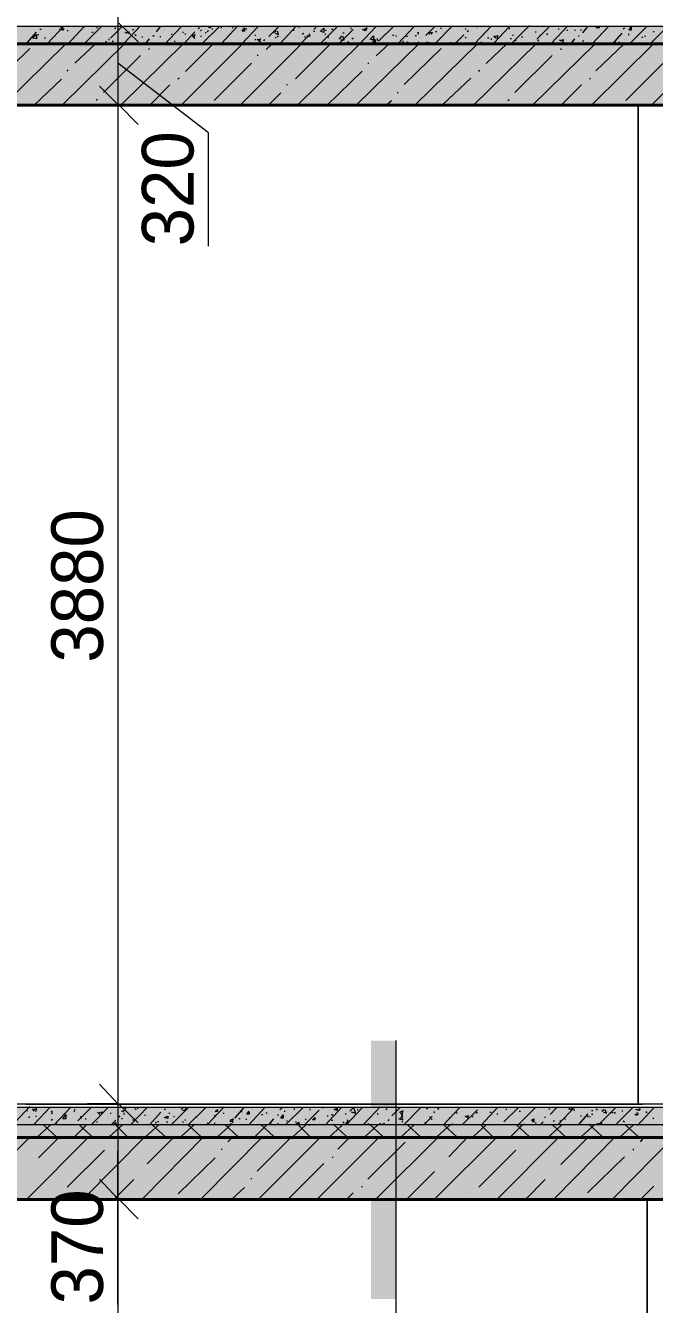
# Model space of a CAD drawing. Header units: millimetres. Extents: x -135211 to 49383, y -8033 to 228499.
# Drawn here: x -14757 to -12317, y 6062 to 11030 of the extents above; entities that cross this region are included whole.
import ezdxf

# ---------------------------------------------------------------- set-up
doc = ezdxf.new("R2010")
doc.units = ezdxf.units.MM
doc.layers.add('PDF _Геометрия', color=7, linetype='Continuous', true_color=0x1d1d1d)
doc.layers.add('PDF _Сплошная заливка', color=7, linetype='Continuous', true_color=0xffffff)
doc.layers.add('PDF _Текст', color=7, linetype='Continuous')

msp = doc.modelspace()

# ---------------------------------------------------------------- hatches: boundary and pattern name
at = {"layer": 'PDF _Сплошная заливка', "transparency": 33554559}
h = msp.add_hatch(color=256, dxfattribs=at)
h.paths.add_polyline_path([(-93497.2, 10725.5), (-93497.2, 10959.8), (-103545.3, 10959.8), (-103545.3, 10725.5)])
h.paths.add_polyline_path([(-5796.5, 10725.5), (-5796.5, 10959.8), (-26352.2, 10959.8), (-26352.2, 10725.5)])
h.paths.add_polyline_path([(-26398.8, 10725.5), (-26398.8, 10959.8), (-26648.6, 10959.8), (-26648.6, 10725.5)])
h.paths.add_polyline_path([(-77398.8, 10725.5), (-77398.8, 10959.8), (-79968.3, 10959.8), (-79968.3, 10725.5)])
h = msp.add_hatch(color=256, dxfattribs=at)
h.paths.add_polyline_path([(-90915, 6475.5), (-90915, 6713.8), (-103545.3, 6713.8), (-103545.3, 6475.5)])
h.paths.add_polyline_path([(-5796.5, 6475.5), (-5796.5, 6713.8), (-26352.2, 6713.8), (-26352.2, 6475.5)])
h.paths.add_polyline_path([(-26398.8, 6475.5), (-26398.8, 6713.8), (-50899.8, 6713.8), (-50899.8, 6475.5)])
h.paths.add_polyline_path([(-50950.6, 6475.5), (-50950.6, 6713.8), (-77648.6, 6713.8), (-77648.6, 6475.5)])
h.paths.add_polyline_path([(-79718.6, 6475.5), (-79718.6, 6713.8), (-80167.3, 6713.8), (-80167.3, 6475.5)])
h.paths.add_polyline_path([(-80366.2, 6475.5), (-80366.2, 6713.8), (-82698.6, 6713.8), (-82698.6, 6475.5)])
h.paths.add_polyline_path([(-82897.6, 6475.5), (-82897.6, 6713.8), (-83397.1, 6713.8), (-83397.1, 6475.5)])

# ---------------------------------------------------------------- linework, layer by layer
at = {"layer": 'PDF _Геометрия', "color": 7, "lineweight": 9}
for points in [[(-14398.4, 19481.9), (-14398.4, 19122), (-14398.4, 18542.1), (-14398.4, 15841.3), (-14398.4, 15240.2), (-14398.4, 14922.7), (-14398.4, 14342.8), (-14398.4, 11641.9), (-14398.4, 11040.8), (-14398.4, 10723.4), (-14398.4, 6841.5), (-14398.4, 6473.2), (-14398.4, 3222.1)], [(-17691.7, 10958.2), (-8844.4, 10958.2), (-8844.4, 14920.6), (-11841.3, 14920.6)], [(-8844.4, 11025.9), (-17691.7, 11025.9)], [(-14047.4, 10173.3), (-14047.4, 10613.5), (-14399, 10884.4)], [(-12046.9, 10722.2), (-12046.9, 6713.4), (-14794.2, 6713.4)], [(-14755.4, 6839.8), (-12380.3, 6839.8), (-12380.3, 10721.7), (-12380.3, 6839.8)], [(-12380.3, 10721.7), (-14755.4, 10721.7)], [(-14398.4, 10723.4), (-14517.2, 10723.4)], [(-14398.9, 10723.6), (-14293.1, 10723.6)], [(-12379.8, 10721.4), (-12362.8, 10721.4)], [(-12365.9, 6841.1), (-12082, 6841.1), (-12082, 10722.9), (-12365.9, 10722.9)], [(-28817.1, -4414.4), (-13319.2, -4414.4), (-13319.2, -2412.4), (-13319.2, 7087.2)], [(-12046.9, 6713.4), (-12046.9, 6759.9), (-12046.9, 6827.6), (-12046.9, 6840.3), (-14794.2, 6840.3)], [(-12046.9, 6827.6), (-14794.2, 6827.6)], [(-14398.4, 6841.5), (-14517.2, 6841.5)], [(-14398.9, 6841.8), (-14293.1, 6841.8)], [(-12362.8, 6839.4), (-12379.8, 6839.4)], [(-12046.9, 6759.9), (-14794.2, 6759.9)], [(-14398.4, 6062.5), (-14398.4, 6507.1), (-14398.4, 6659.4)], [(-12345.3, 3338.1), (-12345.3, 6470.7), (-12345.3, 3338.1), (-17692.1, 3338.1)], [(-12345.3, 6470.7), (-14593.4, 6470.7)], [(-14398.4, 6473.2), (-14517.2, 6473.2)], [(-14398.9, 6473.5), (-14293.1, 6473.5)]]:
    msp.add_lwpolyline(points, dxfattribs=at)
at = {"layer": 'PDF _Геометрия', "lineweight": 9}
for points in [[(-14527.5, 10961.6), (-14459.8, 11029.3)], [(-14374.1, 10961.1), (-14310.6, 11028.7)], [(-14047.4, 11023.9), (-14038.6, 11023.9), (-14038.6, 11028.2)], [(-13997, 10960.8), (-13933.4, 11028.5)], [(-13876.3, 11029.6), (-13871.9, 11025.3)], [(-13769, 10961), (-13705.2, 11028.7)], [(-13700.8, 11024.3), (-13696.5, 11028.6)], [(-13507.8, 11025.2), (-13503.4, 11029.5)], [(-13387.5, 10969.2), (-13327.9, 11028.4)], [(-13167.6, 10961), (-13099.8, 11028.7)], [(-13029.6, 11025.4), (-13029.6, 11029.6)], [(-13014.1, 10960.4), (-12950.7, 11028.1)], [(-12869.5, 10962.2), (-12801.5, 11029.9)], [(-12773.5, 10977.6), (-12722.5, 11028.4)], [(-12715.9, 10961.6), (-12652.3, 11029.4)], [(-12412.7, 10960.4), (-12345.3, 11028.1)], [(-14752, 10961.8), (-14714.2, 11004.1)], [(-14709.8, 10995.5), (-14705.5, 10995.5)], [(-14701.1, 11016.5), (-14696.7, 11016.5)], [(-14683.5, 10980), (-14679.1, 10984.2)], [(-14672.3, 10959.8), (-14609, 11027.5)], [(-14661.6, 11003.2), (-14661.6, 11003.2)], [(-14626.5, 11017.3), (-14617.7, 11013.1)], [(-14622.1, 11025.4), (-14617.7, 11025.4)], [(-14621.3, 11014.8), (-14609, 11019.1), (-14613.3, 11010.6)], [(-14595.8, 11010.3), (-14591.4, 11010.3)], [(-14593.3, 10958.3), (-14530, 11026)], [(-14591.4, 10993.3), (-14591.4, 10993.3)], [(-14534.4, 11024.1), (-14530, 11024.1)], [(-14499.3, 11004.2), (-14494.9, 11004.2)], [(-14481.7, 11023.1), (-14477.3, 11023.1)], [(-14433.5, 11018), (-14433.5, 11018)], [(-14427.5, 10981.2), (-14380.8, 11027.8)], [(-14411.5, 11019.8), (-14407.1, 11019.8)], [(-14372, 11004.4), (-14363.3, 11000.2)], [(-14366.9, 11001.9), (-14354.5, 11006.1), (-14358.9, 10997.7)], [(-14341.3, 11014.3), (-14337, 11014.3)], [(-14332.6, 10995.2), (-14328.2, 10991)], [(-14306.2, 10986.2), (-14301.9, 10986.2)], [(-14292.3, 10958), (-14275.5, 10979.2)], [(-14262.4, 10991.6), (-14258, 10991.6)], [(-14262.4, 10989.7), (-14258, 10989.7)], [(-14249.2, 11013), (-14249.2, 11013)], [(-14248.5, 11006.1), (-14231.7, 11027.2)], [(-14236, 10987.2), (-14231.7, 10987.2)], [(-14222.9, 11010.2), (-14222.9, 11010.2)], [(-14216.2, 10958), (-14152.7, 11025.7)], [(-14192.2, 10996.8), (-14187.8, 10996.8)], [(-14148.3, 11004.4), (-14143.9, 11004.4)], [(-14142.4, 10959.3), (-14100.1, 11005.9)], [(-14139.5, 10998.1), (-14135.2, 10998.1)], [(-14112.5, 10991.2), (-14100.1, 10995.5), (-14104.4, 10982.8)], [(-14108.8, 10988.9), (-14100.1, 10980.5)], [(-14091.3, 11026.9), (-14091.3, 11026.9)], [(-14086.9, 11018.2), (-14082.5, 11022.4)], [(-14078.1, 11009.6), (-14073.7, 11013.8)], [(-14078.1, 10988.4), (-14073.7, 10988.4)], [(-14071.6, 10959.8), (-14003.5, 11027.5)], [(-14060.6, 11003.1), (-14056.2, 11003.1)], [(-14051.8, 11007.1), (-14047.4, 11011.4)], [(-14043, 11021.7), (-14038.6, 11025.8)], [(-14034.3, 11017.2), (-14029.9, 11017.2)], [(-13999.2, 11023.1), (-13994.8, 11023.1)], [(-13977.2, 11008.1), (-13977.2, 11008.1)], [(-13964.1, 10999.3), (-13959.7, 10999.3)], [(-13955.3, 11022.3), (-13950.9, 11022.3)], [(-13918.1, 10959.3), (-13854.4, 11027)], [(-13902.6, 11017), (-13898.3, 11017)], [(-13867.5, 10993.3), (-13863.2, 10993.3)], [(-13813.5, 10987.3), (-13775.4, 11025.4)], [(-13810.5, 11015.8), (-13810.5, 11015.8)], [(-13793, 11002.5), (-13784.2, 11011)], [(-13788.6, 10983.3), (-13784.2, 10983.3)], [(-13787.9, 11000.1), (-13775.4, 10995.8), (-13779.8, 11008.5)], [(-13779.8, 10985.4), (-13775.4, 10989.7)], [(-13766.6, 10987.2), (-13766.6, 10987.2)], [(-13718.4, 11011.9), (-13714, 11011.9)], [(-13696.5, 11026.3), (-13696.5, 11022)], [(-13696.5, 10979.7), (-13696.5, 10979.7)], [(-13690.7, 10957.8), (-13661.4, 10987.5)], [(-13683.3, 10996.3), (-13678.9, 11000.5)], [(-13678.9, 11002.8), (-13678.9, 11002.8)], [(-13674.5, 10987.7), (-13670.1, 10983.4)], [(-13665.1, 10989.6), (-13652.6, 10989.6), (-13657, 10998.1)], [(-13661.4, 10987.3), (-13652.6, 10995.8)], [(-13652.6, 11002.3), (-13652.6, 11002.3)], [(-13639.4, 11008.6), (-13635, 11008.6)], [(-13638.7, 11014.5), (-13626.3, 11027.2)], [(-13617.5, 11005.9), (-13617.5, 11005.9)], [(-13614.8, 10958), (-13547.3, 11025.7)], [(-13595.6, 10996.9), (-13591.2, 10996.9)], [(-13591.2, 11009.6), (-13591.2, 11013.8)], [(-13582.4, 10986.4), (-13582.4, 10982.1)], [(-13569.2, 11015.7), (-13564.8, 11015.7)], [(-13541, 10959.1), (-13485.9, 11014.2)], [(-13538.6, 10976.9), (-13529.7, 10989.6)], [(-13533.5, 10974.4), (-13521, 10974.4), (-13525.4, 10987.1)], [(-13525.4, 11002.1), (-13521, 11002.1)], [(-13494.6, 11020.8), (-13494.6, 11016.6)], [(-13490.3, 10982.6), (-13485.9, 10978.3)], [(-13461.3, 10957.4), (-13398.1, 11025.1)], [(-13450.8, 11015.6), (-13442, 11011.4)], [(-13445.7, 11013.1), (-13433.2, 11021.6), (-13437.6, 11008.9)], [(-13424.5, 10996.1), (-13424.5, 10996.1)], [(-13411.3, 10974.6), (-13406.9, 10978.7)], [(-13393.8, 10978.8), (-13389.4, 10978.8)], [(-13332.4, 10992.3), (-13327.9, 10992.3)], [(-13319.2, 10987.9), (-13319.2, 10992.1)], [(-13312.3, 10959.2), (-13249, 11027)], [(-13279.7, 10989.4), (-13275.3, 10989.4)], [(-13244.6, 10990.9), (-13240.2, 10990.9)], [(-13235.8, 11003.5), (-13231.4, 11003.5)], [(-13235.8, 10999.3), (-13231.4, 10999.3)], [(-13222.7, 10982.2), (-13222.7, 10982.2)], [(-13203.9, 10991.6), (-13170, 11025.4)], [(-13196.4, 11002.7), (-13187.6, 10998.5)], [(-13191.3, 11000.2), (-13178.8, 11004.5), (-13183.2, 10996)], [(-13165.7, 11006.4), (-13161.2, 11006.4)], [(-13143.7, 11016.8), (-13143.7, 11021.1)], [(-13143.7, 10984.9), (-13143.7, 10984.9)], [(-13089.9, 10960.1), (-13055.9, 10994)], [(-13082.3, 10979.5), (-13082.3, 10979.5)], [(-13051.6, 11016.9), (-13047.2, 11016.9)], [(-13051.6, 10985.4), (-13047.2, 10981.1)], [(-13042.8, 11006.4), (-13038.4, 11010.6)], [(-13007.7, 11026.8), (-13003.3, 11026.8)], [(-12981.4, 10996.7), (-12977, 10996.7)], [(-12963.9, 10981.8), (-12959.4, 10981.8)], [(-12950.7, 10979.3), (-12950.7, 10975)], [(-12941.2, 10989.7), (-12933.1, 10981.2)], [(-12939.5, 10961.4), (-12880.5, 11024.9)], [(-12936.9, 10987.3), (-12924.3, 10991.5), (-12928.8, 10978.8)], [(-12880.5, 11020.7), (-12880.5, 11016.4)], [(-12876.1, 10980.1), (-12871.7, 10980.1)], [(-12867.3, 10992.6), (-12862.9, 10992.6)], [(-12832.3, 10985.8), (-12827.8, 10985.8)], [(-12779.6, 11006), (-12775.2, 11006)], [(-12762.1, 10992.9), (-12757.6, 10992.9)], [(-12735.7, 10999), (-12731.3, 10994.7)], [(-12687.4, 11015.1), (-12687.4, 11019.3)], [(-12656.8, 11012.5), (-12652.3, 11012.5)], [(-12626, 11013.9), (-12626, 11009.6)], [(-12612.9, 10990.4), (-12608.5, 10990.4)], [(-12604.1, 11013.4), (-12599.7, 11013.4)], [(-12594.8, 11002.5), (-12573.4, 11027.9)], [(-12558.1, 10958.6), (-12494.4, 11026.4)], [(-12542.7, 11022.9), (-12538.3, 11027.2)], [(-12542.1, 11022.8), (-12529.5, 11022.8), (-12529.5, 11027)], [(-12538.3, 11022.9), (-12538.3, 11022.9)], [(-12503.2, 10984.2), (-12503.2, 10984.2)], [(-12479.5, 10957.7), (-12441.8, 11000)], [(-12437.4, 11017.1), (-12433, 11021.3)], [(-12415.4, 10993.3), (-12415.4, 10997.5)], [(-12362.8, 10981.9), (-12362.8, 10986.1)], [(-12354, 10990.2), (-12354, 10985.9)], [(-12333.8, 10958.9), (-12266.3, 11026.6)], [(-12318.9, 11004.2), (-12318.9, 11008.4)], [(-14884.5, 10801.5), (-14740.6, 10941.2)], [(-14841.8, 10722.6), (-14600.2, 10959.6)], [(-14613.4, 10722.8), (-14372.1, 10959.9)], [(-14566.2, 10883.6), (-14486.1, 10959.7)], [(-14521.2, 10960.4), (-14525.6, 10964.7)], [(-14521.2, 10958.1), (-14521.2, 10962.3)], [(-14446.6, 10965.5), (-14442.2, 10969.7)], [(-14433.5, 10978), (-14433.5, 10973.8)], [(-14420.3, 10969.2), (-14415.9, 10969.2)], [(-14407.1, 10958.2), (-14407.1, 10958.2)], [(-14385, 10723.1), (-14143.9, 10960.1)], [(-14319.4, 10971.5), (-14319.4, 10971.5)], [(-14279.9, 10936.9), (-14275.5, 10941.1)], [(-14179, 10971.2), (-14179, 10967)], [(-14152.9, 10721), (-13915.8, 10958.1)], [(-14135.9, 10852.1), (-14029.9, 10957.9)], [(-13959.7, 10965.5), (-13959.7, 10965.5)], [(-13924.5, 10721.3), (-13687.7, 10958.4)], [(-13898.3, 10970.4), (-13898.3, 10970.4)], [(-13867.5, 10976.3), (-13863.2, 10976.3)], [(-13858.8, 10976.2), (-13854.4, 10976.2)], [(-13858.1, 10974.1), (-13845.6, 10978.3), (-13850, 10969.8)], [(-13854.4, 10971.7), (-13845.6, 10967.5)], [(-13832.5, 10971.4), (-13828.1, 10975.7)], [(-13823, 10937.1), (-13801.7, 10958.2)], [(-13806.1, 10964.8), (-13801.7, 10960.5)], [(-13709.4, 10823), (-13573.6, 10958.5)], [(-13700.5, 10721.6), (-13459.6, 10958.6)], [(-13595.6, 10961.1), (-13591.2, 10965.4), (-13591.2, 10961.1)], [(-13507.8, 10963.7), (-13503.4, 10967.9)], [(-13472.9, 10721.8), (-13231.4, 10958.9)], [(-13455.2, 10966.9), (-13450.8, 10966.9)], [(-13410.6, 10968.2), (-13398.1, 10964), (-13402.5, 10976.7)], [(-13407, 10965.9), (-13398.1, 10974.4)], [(-13396.2, 10912.1), (-13345.5, 10958.8)], [(-13393.8, 10976.5), (-13389.4, 10972.3)], [(-13292.8, 10970.4), (-13292.8, 10966.2)], [(-13287.3, 10800.9), (-13143.7, 10940.6)], [(-13279.7, 10962), (-13275.3, 10966.3), (-13275.3, 10962)], [(-13244.5, 10722), (-13003.3, 10959.1)], [(-13240.3, 10958.9), (-13231.4, 10967.3)], [(-13200.7, 10966.7), (-13196.3, 10962.4)], [(-13192, 10964.6), (-13187.6, 10964.6)], [(-13108.6, 10965.4), (-13108.6, 10961.1)], [(-13047.2, 10966.2), (-13047.2, 10966.2)], [(-13016.8, 10722.3), (-12775.2, 10959.4)], [(-12990.2, 10965.3), (-12985.8, 10965.3)], [(-12969.7, 10883), (-12889.2, 10959.3)], [(-12858.6, 10975.5), (-12854.1, 10971.3)], [(-12836.6, 10977.5), (-12836.6, 10977.5)], [(-12788.4, 10959.6), (-12784, 10963.8)], [(-12788.4, 10722.5), (-12547.1, 10959.6)], [(-12770.8, 10974.2), (-12766.4, 10970)], [(-12686.8, 10974.8), (-12678.7, 10970.6)], [(-12682.5, 10972.4), (-12669.9, 10976.6), (-12674.3, 10968.2)], [(-12678.7, 10936.4), (-12678.7, 10940.6)], [(-12674.3, 10970.5), (-12669.9, 10966.2)], [(-12638.6, 10961.1), (-12626, 10978.1)], [(-12595.4, 10970.9), (-12590.9, 10970.9)], [(-12577.8, 10964.4), (-12573.4, 10960.2)], [(-12560, 10722.8), (-12318.9, 10959.9)], [(-12543.4, 10853.9), (-12433, 10959.8)], [(-12472.5, 10966.6), (-12468.1, 10966.6)], [(-12455, 10966.2), (-12450.5, 10966.2)], [(-12433, 10974.7), (-12433, 10974.7)], [(-12423.6, 10959.4), (-12415.4, 10963.6), (-12415.4, 10959.4)], [(-12327.8, 10720.8), (-12090.8, 10957.9)], [(-14454.3, 10770.5), (-14310.6, 10914.4)], [(-14024.9, 10739.6), (-13880.7, 10883.6)], [(-13858.8, 10915), (-13854.4, 10915)], [(-13428.9, 10884.1), (-13424.5, 10884.1)], [(-12857.9, 10770), (-12713.8, 10913.9)], [(-12427.8, 10739.1), (-12283.8, 10883.1)], [(-14595.8, 10853.6), (-14591.4, 10857.9)], [(-13586, 10721.4), (-13450.8, 10852.6)], [(-12999, 10853.1), (-12994.5, 10857.4)], [(-14723.2, 10720.6), (-14617.7, 10822.2)], [(-14272.5, 10724.1), (-14196.6, 10800.3)], [(-14165.9, 10822.7), (-14161.5, 10826.9)], [(-13744.7, 10800.8), (-13740.3, 10800.8)], [(-13135.8, 10724.8), (-13029.6, 10826.4)], [(-12675.9, 10723.6), (-12599.7, 10799.7)], [(-12569, 10822.2), (-12564.6, 10826.4)], [(-14481.7, 10739.5), (-14477.3, 10743.7)], [(-13813.5, 10722.8), (-13766.6, 10769.4)], [(-13358, 10721.5), (-13336.7, 10738.5)], [(-13314.8, 10769.9), (-13310.4, 10769.9)], [(-12884.9, 10739), (-12880.5, 10743.2)], [(-14800.2, 6767.4), (-14740.6, 6830.8)], [(-14753.7, 6817.6), (-14749.3, 6813.3)], [(-14731.7, 6822), (-14723, 6813.5)], [(-14726.6, 6819.4), (-14714.2, 6823.6), (-14718.6, 6810.9)], [(-14724.9, 6761.5), (-14661.6, 6829.3)], [(-14657.2, 6813.9), (-14652.8, 6809.7)], [(-14657.2, 6803.6), (-14652.8, 6807.9)], [(-14645.9, 6759.9), (-14582.6, 6827.6)], [(-14569.4, 6812.8), (-14565.1, 6812.8)], [(-14565.1, 6817), (-14565.1, 6821.2)], [(-14554.6, 6775.2), (-14503.7, 6826)], [(-14501.2, 6761.8), (-14433.5, 6829.5)], [(-14477.3, 6809), (-14468.6, 6800.6)], [(-14472.2, 6806.4), (-14459.8, 6810.6), (-14464.2, 6798)], [(-14468.6, 6806.6), (-14468.6, 6806.6)], [(-14429.1, 6805.7), (-14424.7, 6805.7)], [(-14385.2, 6813.3), (-14380.8, 6813.3)], [(-14380, 6809.4), (-14363.3, 6830.5)], [(-14347.8, 6761.2), (-14284.3, 6828.9)], [(-14332.6, 6823.1), (-14328.2, 6818.8)], [(-14323.8, 6825.4), (-14319.4, 6825.4)], [(-14274, 6762.6), (-14231.7, 6809.1)], [(-14218.5, 6821.5), (-14214.1, 6821.5)], [(-14201, 6805.9), (-14196.6, 6805.9)], [(-14194.3, 6757.9), (-14126.4, 6825.7)], [(-14152.7, 6820.1), (-14143.9, 6828.6)], [(-14147.6, 6817.4), (-14135.2, 6817.4), (-14135.2, 6825.9)], [(-14124.2, 6761.5), (-14056.2, 6829.2)], [(-14108.8, 6819.3), (-14108.8, 6819.3)], [(-14049.6, 6762.5), (-13986, 6830.2)], [(-13945.1, 6786.2), (-13907, 6828.6)], [(-13920.2, 6811.8), (-13915.8, 6811.8)], [(-13889.5, 6809.5), (-13889.5, 6801.1), (-13898.3, 6801.1), (-13889.5, 6813.8)], [(-13891.8, 6759.3), (-13828.1, 6827)], [(-13823.7, 6808.1), (-13819.3, 6803.9)], [(-13770.3, 6817.8), (-13757.9, 6830.5)], [(-13753.5, 6813.3), (-13749.1, 6813.3)], [(-13746.4, 6761.1), (-13678.9, 6828.9)], [(-13714, 6822.9), (-13714, 6818.7)], [(-13672.5, 6762.4), (-13617.5, 6817.4)], [(-13652.6, 6817.5), (-13652.6, 6821.6)], [(-13604.3, 6827.3), (-13599.9, 6827.3)], [(-13592.9, 6760.6), (-13529.7, 6828.3)], [(-13510.3, 6763.2), (-13450.8, 6826.7)], [(-13498.4, 6812.9), (-13485.9, 6825.7)], [(-13494, 6810.3), (-13477.1, 6806), (-13481.5, 6823)], [(-13468.3, 6821), (-13468.3, 6816.8)], [(-13443.8, 6762.4), (-13380.6, 6830.2)], [(-13398.1, 6812.9), (-13398.1, 6812.9)], [(-13358.7, 6818.7), (-13354.3, 6822.9)], [(-13335.5, 6794.7), (-13301.6, 6828.6)], [(-13305.4, 6809.7), (-13292.8, 6813.9), (-13297.3, 6801.2)], [(-13301.7, 6807.2), (-13292.8, 6798.8)], [(-13292.8, 6811.5), (-13292.8, 6815.7)], [(-13290.4, 6759.3), (-13222.7, 6827)], [(-13200.7, 6822.2), (-13196.3, 6826.5)], [(-13170, 6807.2), (-13170, 6811.4)], [(-13156.9, 6819.6), (-13152.5, 6828)], [(-13136.9, 6758.7), (-13073.5, 6826.4)], [(-13086.7, 6809.7), (-13082.3, 6805.4)], [(-13062.3, 6759.7), (-13003.3, 6818.9)], [(-13007.7, 6804.5), (-13003.3, 6808.7)], [(-12987.8, 6760.5), (-12924.3, 6828.3)], [(-12985.8, 6829.6), (-12985.8, 6829.6)], [(-12955.1, 6809.4), (-12950.7, 6809.4)], [(-12900.8, 6771.7), (-12845.4, 6826.7)], [(-12893.7, 6821.5), (-12889.2, 6821.5)], [(-12843.2, 6762.4), (-12775.2, 6830.1)], [(-12841, 6813.8), (-12836.6, 6813.8)], [(-12727, 6822.4), (-12722.5, 6822.4)], [(-12721.4, 6800.7), (-12696.2, 6826.1)], [(-12689.6, 6761.8), (-12626, 6829.5)], [(-12648, 6821.5), (-12643.6, 6829.9)], [(-12647.4, 6821.3), (-12634.8, 6821.3), (-12639.2, 6829.8)], [(-12630.5, 6818.7), (-12626, 6818.7)], [(-12560.3, 6815.4), (-12555.8, 6815.4)], [(-12542.7, 6821.7), (-12538.3, 6817.5)], [(-12535.5, 6758.6), (-12468.1, 6826.4)], [(-12520.1, 6812.8), (-12512, 6821.2)], [(-12515.8, 6810.2), (-12503.2, 6806), (-12507.6, 6818.6)], [(-12490.1, 6808), (-12485.6, 6808)], [(-12481.3, 6807.8), (-12476.9, 6807.8)], [(-12472.5, 6809.4), (-12468.1, 6805.2)], [(-12465.3, 6762.1), (-12397.9, 6829.8)], [(-12441.8, 6815.6), (-12441.8, 6811.3)], [(-12392.9, 6799.8), (-12380.3, 6799.8), (-12384.8, 6808.3)], [(-12389.1, 6821.2), (-12389.1, 6821.2)], [(-12388.5, 6821), (-12380.3, 6816.8)], [(-12388.5, 6797.4), (-12380.3, 6805.9)], [(-12384.2, 6818.4), (-12371.6, 6822.7), (-12376, 6814.1)], [(-12382.7, 6758.1), (-12318.9, 6825.8)], [(-12376, 6822.7), (-12371.6, 6822.7)], [(-12349.7, 6811.8), (-12345.3, 6807.6)], [(-14744.9, 6787.8), (-14740.6, 6792)], [(-14718.6, 6794), (-14714.2, 6794)], [(-14712.5, 6712.5), (-14661.6, 6759)], [(-14635.3, 6711.9), (-14686.2, 6758.5)], [(-14657.2, 6778.2), (-14652.8, 6782.5)], [(-14639.6, 6767), (-14635.3, 6762.7)], [(-14617.7, 6787.8), (-14617.7, 6787.8)], [(-14609, 6785.8), (-14609, 6785.8)], [(-14573.9, 6766.4), (-14573.9, 6766.4)], [(-14567.8, 6712), (-14521.2, 6758.6)], [(-14494.9, 6711.5), (-14545.9, 6758.1)], [(-14543.1, 6792.8), (-14538.8, 6792.8)], [(-14543.1, 6786.9), (-14538.8, 6786.9)], [(-14525.6, 6784), (-14521.2, 6784)], [(-14481.7, 6771.1), (-14477.3, 6771.1)], [(-14433.5, 6801.6), (-14433.5, 6801.6)], [(-14433.5, 6783), (-14433.5, 6783)], [(-14431.9, 6714.1), (-14380.8, 6760.7)], [(-14423.9, 6761.2), (-14407.1, 6778.2)], [(-14415.9, 6761.2), (-14407.1, 6769.7), (-14407.1, 6761.2)], [(-14363.3, 6716.2), (-14409.9, 6762.8)], [(-14394, 6790.5), (-14389.6, 6794.7)], [(-14385.2, 6781.9), (-14380.8, 6786.1)], [(-14376.4, 6802.8), (-14372.1, 6802.8)], [(-14341.3, 6779.2), (-14337, 6779.2)], [(-14293.1, 6795.2), (-14293.1, 6799.4)], [(-14291.5, 6713.7), (-14240.4, 6760.3)], [(-14275.5, 6796.6), (-14275.5, 6796.6)], [(-14214.1, 6713.2), (-14265.2, 6759.8)], [(-14253.6, 6768.9), (-14249.2, 6768.9)], [(-14244.8, 6773), (-14240.4, 6773)], [(-14209.7, 6772.3), (-14205.3, 6772.3)], [(-14183.4, 6792.9), (-14179, 6792.9)], [(-14151.2, 6715.8), (-14100.1, 6762.3)], [(-14148.3, 6773.5), (-14143.9, 6769.2)], [(-14139.5, 6779.3), (-14135.2, 6779.3)], [(-14073.7, 6712.8), (-14124.2, 6759.4)], [(-14108.8, 6760.1), (-14108.8, 6760.1)], [(-14095.7, 6791.8), (-14091.3, 6791.8)], [(-14051.8, 6767.3), (-14047.4, 6763.1)], [(-14025.5, 6796.4), (-14021.1, 6796.4)], [(-14025.5, 6766.8), (-14021.1, 6766.8)], [(-14021.1, 6773.4), (-14021.1, 6773.4)], [(-14010.2, 6715.4), (-13959.7, 6761.9), (-13959.7, 6766.2)], [(-13994.8, 6785.6), (-13994.8, 6785.6)], [(-13990.4, 6804.8), (-13986, 6804.8)], [(-13933.4, 6714.8), (-13983.8, 6761.4)], [(-13964.1, 6774.7), (-13959.7, 6774.7)], [(-13963.3, 6778.7), (-13950.9, 6783), (-13955.3, 6770.2)], [(-13959.7, 6776.2), (-13950.9, 6767.8)], [(-13929, 6784.2), (-13924.6, 6784.2)], [(-13924.6, 6786.6), (-13924.6, 6786.6)], [(-13902.6, 6781.9), (-13898.3, 6781.9)], [(-13866.2, 6715), (-13819.3, 6761.5)], [(-13793, 6714.4), (-13843.5, 6761)], [(-13841.2, 6800), (-13836.8, 6800)], [(-13814.2, 6758.5), (-13793, 6784)], [(-13806.1, 6763), (-13801.7, 6763)], [(-13801.7, 6775.7), (-13801.7, 6775.7)], [(-13779.8, 6796.3), (-13775.4, 6800.5)], [(-13779.8, 6764.9), (-13775.4, 6764.9)], [(-13744.7, 6775.1), (-13740.3, 6775.1)], [(-13720.7, 6712), (-13670.1, 6758.5)], [(-13709.6, 6771.9), (-13705.2, 6771.9)], [(-13708.9, 6761.5), (-13696.5, 6770), (-13696.5, 6761.5)], [(-13705.2, 6759.2), (-13705.2, 6759.2)], [(-13652.6, 6714), (-13698.8, 6760.6)], [(-13670.1, 6783.9), (-13670.1, 6779.7)], [(-13657, 6758.1), (-13652.6, 6762.4)], [(-13626.3, 6785.5), (-13626.3, 6785.5)], [(-13617.5, 6770.8), (-13617.5, 6770.8)], [(-13586.8, 6795.5), (-13582.4, 6795.5)], [(-13580.4, 6711.5), (-13529.7, 6758.1)], [(-13569.2, 6801.1), (-13564.8, 6797)], [(-13569.2, 6778.2), (-13564.8, 6778.2)], [(-13512.2, 6716.1), (-13562.9, 6762.7)], [(-13525.4, 6771.3), (-13521, 6767.1)], [(-13516.6, 6802.5), (-13512.2, 6802.5)], [(-13515.9, 6766.7), (-13503.4, 6766.7), (-13507.8, 6779.4)], [(-13512.2, 6764.3), (-13503.4, 6777)], [(-13477.1, 6791.6), (-13477.1, 6791.6)], [(-13440.1, 6713.6), (-13389.4, 6760.2)], [(-13428.9, 6765.2), (-13424.5, 6760.9)], [(-13371.8, 6715.7), (-13422.5, 6762.3)], [(-13389.4, 6800.7), (-13389.4, 6805)], [(-13371.9, 6762.1), (-13363, 6766.3)], [(-13349.9, 6776.2), (-13345.5, 6780.4)], [(-13309.8, 6784.3), (-13292.8, 6780), (-13297.3, 6797)], [(-13305.4, 6781.9), (-13292.8, 6794.5)], [(-13299.8, 6713.2), (-13249, 6759.8)], [(-13297.3, 6773.4), (-13292.8, 6773.4)], [(-13222.7, 6712.7), (-13273.4, 6759.3)], [(-13222.7, 6776.2), (-13222.7, 6776.2)], [(-13212.7, 6758.4), (-13178.8, 6792.3)], [(-13205.1, 6765.5), (-13205.1, 6769.8)], [(-13187.6, 6792.4), (-13187.6, 6788.2)], [(-13183.2, 6781.9), (-13178.8, 6781.9)], [(-13159.4, 6715.3), (-13108.6, 6761.8)], [(-13082.3, 6712.3), (-13133.1, 6758.9)], [(-13117.4, 6778.9), (-13117.4, 6778.9)], [(-13113, 6789), (-13108.6, 6789)], [(-13104.2, 6759.2), (-13099.8, 6763.4), (-13099.8, 6759.2)], [(-13050.9, 6792.5), (-13038.4, 6796.7), (-13042.8, 6788.3)], [(-13046.5, 6790), (-13038.4, 6785.8)], [(-13020.9, 6789.7), (-13020.9, 6793.9)], [(-13019.1, 6714.8), (-12968.2, 6761.5)], [(-12941.9, 6711.9), (-12988.4, 6758.5)], [(-12928.8, 6800.5), (-12924.3, 6804.7)], [(-12874.3, 6714.5), (-12827.8, 6761.1)], [(-12801.5, 6713.9), (-12852.5, 6760.5)], [(-12823.5, 6762.7), (-12819, 6762.7)], [(-12779.6, 6768.4), (-12775.2, 6768.4)], [(-12761.4, 6759.4), (-12748.9, 6772.1)], [(-12748.9, 6767.9), (-12748.9, 6767.9)], [(-12740.1, 6787.1), (-12740.1, 6791.3)], [(-12729.7, 6711.4), (-12678.7, 6758)], [(-12661.1, 6713.5), (-12712.1, 6760.1)], [(-12709.4, 6775.5), (-12705, 6775.5)], [(-12683.1, 6777.4), (-12678.7, 6773.2)], [(-12665.6, 6783.7), (-12661.1, 6783.7)], [(-12611.1, 6760.7), (-12573.4, 6803.1)], [(-12604.1, 6795.2), (-12599.7, 6795.2)], [(-12598.1, 6716.1), (-12547.1, 6762.7)], [(-12577.8, 6794.6), (-12573.4, 6790.4)], [(-12520.7, 6715.6), (-12571.8, 6762.1)], [(-12569, 6792), (-12564.6, 6792)], [(-12560.3, 6800.9), (-12555.8, 6800.9)], [(-12538.3, 6766.7), (-12538.3, 6762.5)], [(-12533.3, 6764), (-12520.7, 6768.2), (-12525.2, 6759.7)], [(-12476.7, 6473.5), (-12240, 6714.8), (-12286.7, 6761.4)], [(-12449, 6713.1), (-12397.9, 6759.7)], [(-12437.4, 6775.5), (-12433, 6771.2)], [(-12380.3, 6715.2), (-12431.5, 6761.7)], [(-12323.4, 6787.7), (-12318.9, 6783.5)], [(-14981.9, 6470.3), (-14740.6, 6711.6)], [(-14753.5, 6470.5), (-14512.4, 6711.9)], [(-14707.2, 6631.3), (-14626.5, 6711.7)], [(-14530.2, 6473.5), (-14293.1, 6714.8)], [(-14301.8, 6473.8), (-14065, 6715.1)], [(-14284.9, 6609.1), (-14179, 6715)], [(-14074.1, 6474.1), (-13836.8, 6715.3)], [(-13972.1, 6694.1), (-13950.9, 6715.2)], [(-13858.4, 6580), (-13722.8, 6715.5)], [(-13850.1, 6474.3), (-13608.7, 6715.6)], [(-13621.7, 6474.6), (-13380.6, 6715.9)], [(-13545.3, 6665), (-13494.6, 6715.7)], [(-13394, 6474.9), (-13152.5, 6716.1)], [(-13165.6, 6475.1), (-12924.3, 6716.4)], [(-13114.3, 6635.9), (-13038.4, 6716.3)], [(-12928.5, 6470.3), (-12687.4, 6711.7)], [(-12705.1, 6473.2), (-12468.1, 6714.5)], [(-12679.2, 6605.9), (-12573.4, 6711.8)], [(-12371.1, 6693.5), (-12354, 6714.7)], [(-14595.3, 6518.4), (-14451, 6662.3)], [(-14424.7, 6693.8), (-14424.7, 6693.8)], [(-13994.8, 6662.8), (-13994.8, 6667.1)], [(-13428.3, 6548.9), (-13284.1, 6692.8)], [(-12998.1, 6517.9), (-12854.1, 6661.8)], [(-12827.8, 6693.3), (-12827.8, 6693.3)], [(-12397.9, 6662.3), (-12397.9, 6666.5)], [(-14740.6, 6610.7), (-14740.6, 6610.7)], [(-14165.1, 6491.6), (-14021.1, 6631.3)], [(-13735.7, 6474.2), (-13599.9, 6609.6)], [(-13564.8, 6631.8), (-13564.8, 6636.1)], [(-13143.7, 6610.2), (-13143.7, 6610.2)], [(-12576.7, 6496.1), (-12433, 6635.8)], [(-14310.6, 6579.7), (-14310.6, 6579.7)], [(-13276.1, 6472.7), (-13170, 6578.6)], [(-12713.8, 6579.1), (-12713.8, 6579.1)], [(-14412.8, 6471.9), (-14337, 6548.2)], [(-13957.5, 6470.6), (-13907, 6517.1)], [(-13880.7, 6548.7), (-13880.7, 6553)], [(-13450.8, 6517.6), (-13450.8, 6521.9)], [(-12816.2, 6471.4), (-12740.1, 6547.6)], [(-12365.7, 6475.1), (-12318.9, 6521.7)], [(-14617.7, 6491.4), (-14617.7, 6491.4)], [(-13507.2, 6474.3), (-13485.9, 6495.4)], [(-13029.6, 6496), (-13029.6, 6496)]]:
    msp.add_lwpolyline(points, dxfattribs=at)
at = {"layer": 'PDF _Геометрия', "color": 7, "lineweight": 18}
for points in [[(-14395.3, 11039.3), (-14319.4, 10967.3)], [(-14398.4, 10723.4), (-14470.5, 10795.3)], [(-14395.3, 10721.8), (-14319.4, 10645.6)], [(-14398.4, 6841.5), (-14470.5, 6917.7)], [(-14395.3, 6839.8), (-14319.4, 6767.9)], [(-14398.4, 6473.2), (-14470.5, 6549.4)], [(-14395.3, 6471.6), (-14319.4, 6395.4)]]:
    msp.add_lwpolyline(points, dxfattribs=at)
at = {"layer": 'PDF _Геометрия', "lineweight": 9}
for points in [[(-12529.5, 11029.3), (-12529.5, 11025.1)], [(-14714.2, 10978.8), (-14731, 10983), (-14714.2, 10995.7)], [(-13907, 11021.4), (-13907, 11008.8), (-13915.8, 11008.8)], [(-13599.9, 11003.6), (-13612.4, 11007.9), (-13599.9, 11020.6)], [(-13406.9, 10972.6), (-13419.4, 10976.8), (-13406.9, 10989.6)], [(-12406.7, 11025), (-12406.7, 11012.3), (-12414.8, 11012.3)], [(-14012.3, 6819.8), (-14012.3, 6811.3), (-14021.1, 6811.3)], [(-13547.3, 6824.4), (-13547.3, 6816), (-13559.8, 6820.2)], [(-14600.2, 6783.9), (-14612.6, 6783.9), (-14600.2, 6800.8)], [(-14205.3, 6793.4), (-14205.3, 6785), (-14217.8, 6789.2)], [(-13757.9, 6798.4), (-13757.9, 6785.7), (-13766.7, 6785.7)], [(-13635, 6788.1), (-13635, 6779.6), (-13643.8, 6779.6)], [(-13380.6, 6766.7), (-13380.6, 6762.4)], [(-12784, 6783.7), (-12784, 6771), (-12792.1, 6779.5)]]:
    msp.add_lwpolyline(points, close=True, dxfattribs=at)
at = {"layer": 'PDF _Геометрия', "color": 7, "lineweight": 40}
for points in [[(-5545.4, 10959.7), (-26347.3, 10959.7)], [(-26094.2, 10720.5), (-7844.2, 10720.5), (-7844.2, 6711.5), (-26344.1, 6711.5)], [(-26094.2, 6470.2), (-7844.2, 6470.2), (-7844.2, 3337.5), (-26094.2, 3337.5)]]:
    msp.add_lwpolyline(points, dxfattribs=at)
at = {"layer": 'PDF _Сплошная заливка', "lineweight": 9, "transparency": 33554559}
for points in [[(-17691.7, 11025.9), (-8844.4, 11025.9), (-17691.7, 10958.2), (-8844.4, 10958.2)], [(-14794.2, 6827.6), (-12046.9, 6827.6), (-14794.2, 6759.9), (-12046.9, 6759.9)], [(-14794.2, 6759.9), (-12046.9, 6759.9), (-14794.2, 6713.3), (-12046.9, 6713.3)]]:
    msp.add_solid(points, dxfattribs=at)
at = {"layer": 'PDF _Сплошная заливка', "color": 7, "lineweight": 9, "transparency": 33554559}
msp.add_solid([(-13416.3, 7087.2), (-13319.2, 7087.2), (-13416.3, 6083.9), (-13319.2, 6083.9)], dxfattribs=at)

# ---------------------------------------------------------------- texts
at = {"layer": 'PDF _Текст', "char_height": 200.42, "attachment_point": 4, "rotation": 90, "style": ''}
for s, insert in [('320', (-14204, 10172.5)), ('3880', (-14555.4, 8555.4)), ('370', (-14555.4, 6062.1))]:
    msp.add_mtext(s, dxfattribs=dict(at, insert=insert))

doc.saveas('drawing.dxf')
